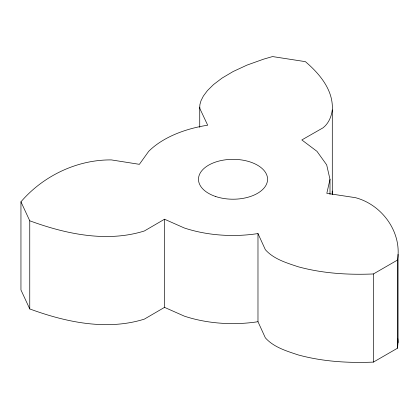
<?xml version="1.0" encoding="UTF-8"?>
<svg xmlns="http://www.w3.org/2000/svg" width="419" height="419" viewBox="0 0 419 419"><rect width="100%" height="100%" fill="white"/><g stroke="black" fill="none" stroke-linecap="round" stroke-linejoin="round"><path stroke-width="0.63" d="M199.732 127.397L199.732 107.159L199.931 104.462L200.994 100.733L203.356 96.066L207.426 90.609L213.559 84.544L222.054 78.096L233.147 71.523L247.011 65.097L263.708 59.126L272.533 56.57L305.388 61.651C319.529 73.681 333.524 90.195 332.293 109.925L332.293 194.154M199.732 107.159L199.952 108.772L207.688 125.202A97.161 56.094 0 0 0 148.693 151.338L139.375 164.327L111.37 159.911C77.138 159.576 43.105 175.917 20.95 201.822L29.754 220.787C65.715 234.027 106.829 242.769 144.356 230.979L164.526 219.226L184.255 227.962A97.161 56.094 0 0 0 257.978 233.566L257.978 321.713L265.353 337.84C273.722 347.278 286.549 351.022 298.119 354.898C322.588 361.592 348.163 363.158 373.423 362.1L397.474 348.215L397.474 260.068C402.235 232.32 382.086 204.687 355.459 197.674L326.815 193.327L329.994 179.384L326.679 164.866L316.974 151.338L301.832 139.946L323.039 127.816C328.554 123.537 331.434 116.707 332.293 109.925M397.474 348.215L398.05 342.522L398.05 254.38M257.978 321.713A97.161 56.094 0 0 1 184.255 316.109L164.526 307.368L144.356 319.121C106.829 330.916 65.715 322.174 29.754 308.934L20.95 289.964L20.95 201.822M257.978 233.566L265.353 249.698C273.722 259.131 286.549 262.875 298.119 266.751C322.588 273.445 348.163 275.016 373.423 273.953L397.474 260.068M397.851 338.746L398.05 342.522M332.236 191.048L332.262 194.243M373.423 273.953L373.423 362.1M329.994 179.384L329.994 194.4M164.526 219.226L164.526 307.368M29.754 220.787L29.754 308.934M215.754 196.542A34.547 19.944 0 0 0 267.573 179.274A34.547 19.944 0 0 0 215.754 162.001A34.547 19.944 0 0 0 215.754 196.542"/></g></svg>
